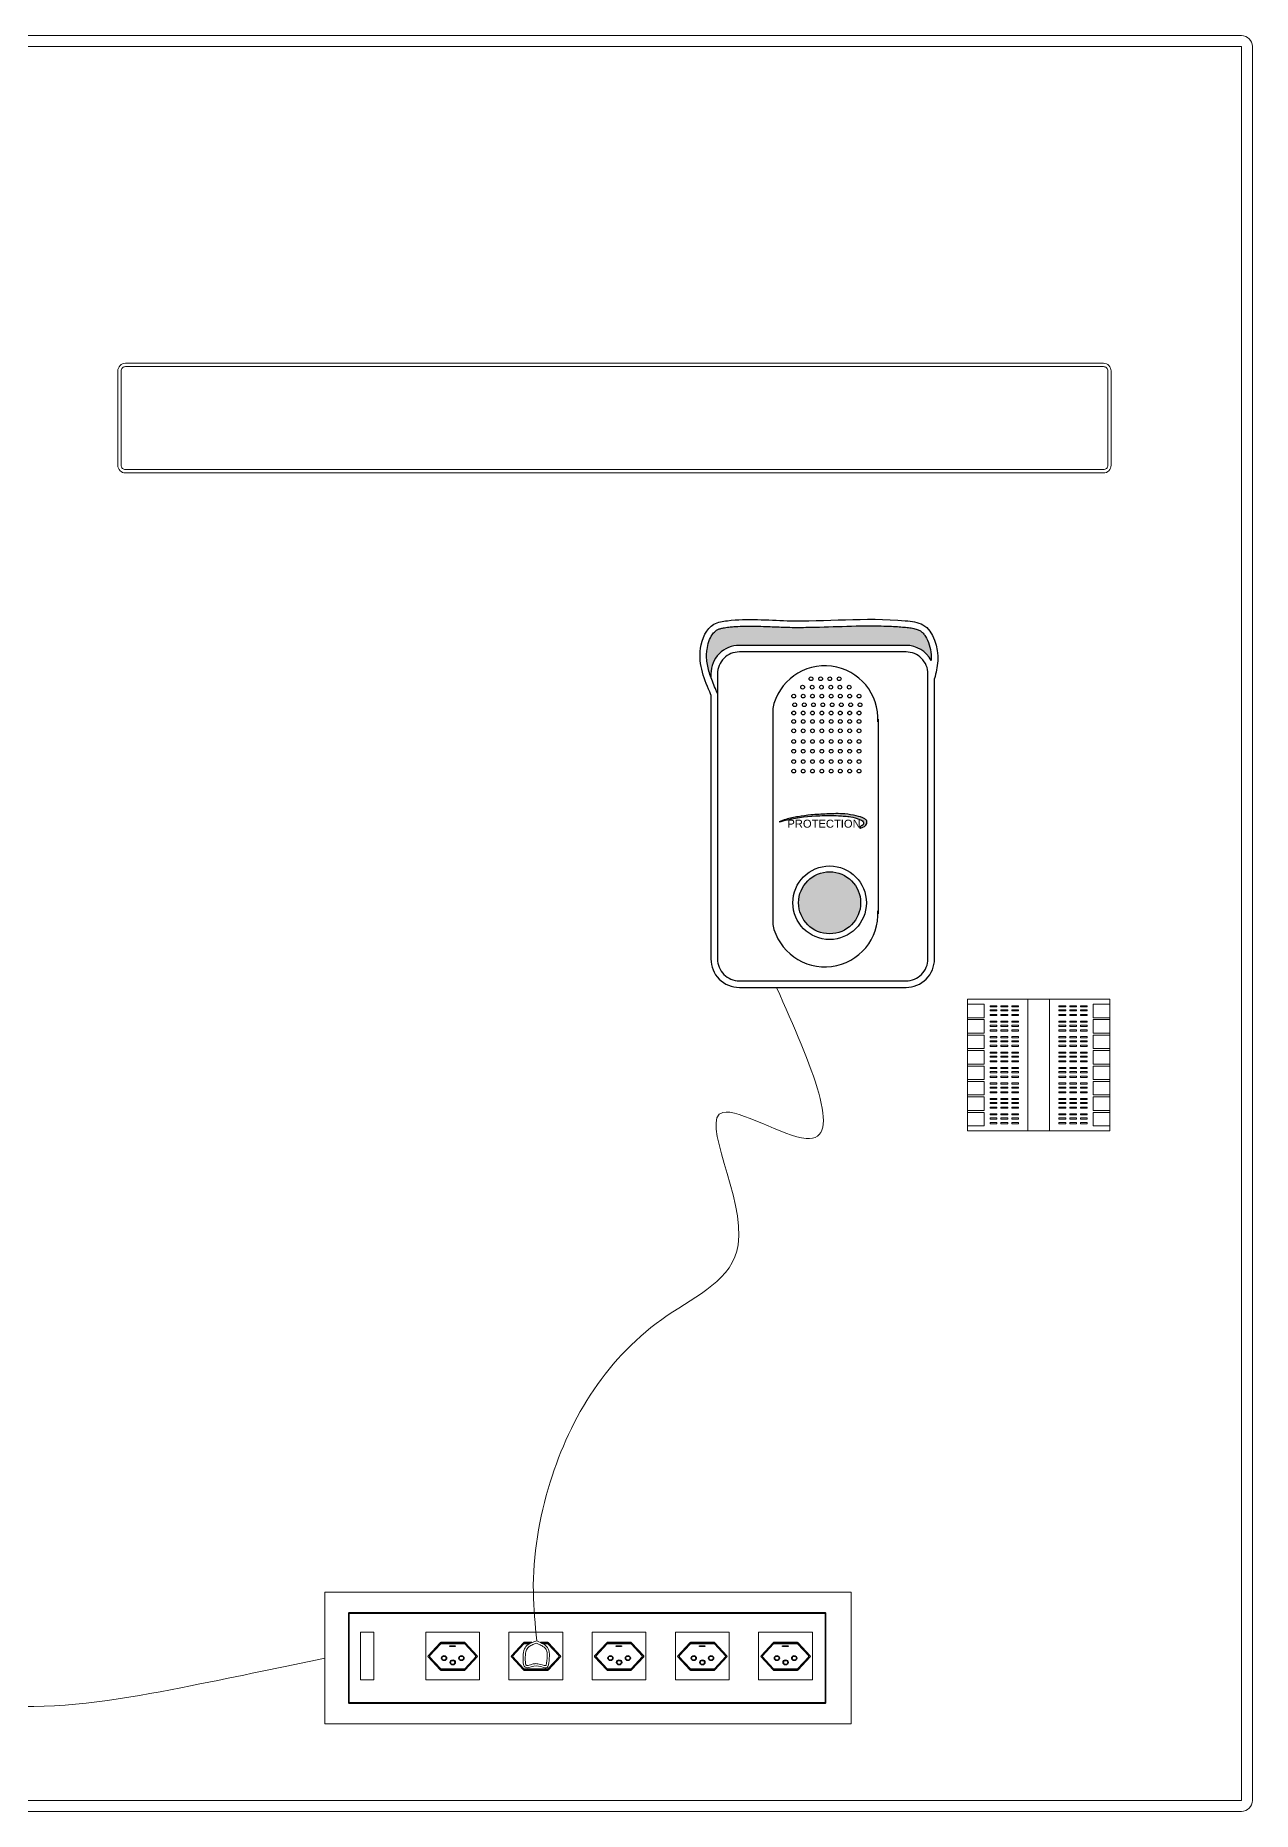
# Model space of a CAD drawing. Header units: millimetres. Extents: x 1729 to 7209, y 940 to 3564.
# Drawn here: x 4114 to 4669, y 1756 to 2566 of the extents above; entities that cross this region are included whole.
import ezdxf

# ---------------------------------------------------------------- set-up
doc = ezdxf.new("R2010")
doc.units = ezdxf.units.MM
doc.layers.add('Linhas Externas', color=255, linetype='Continuous')
doc.layers.add('TEXTOS', color=7, linetype='Continuous')
doc.styles.get("Standard").update_dxf_attribs({"font": 'arial.ttf'})

# ---------------------------------------------------------------- blocks, each defined once
blk = doc.blocks.new('Interfone')
h = blk.add_hatch(color=256)
h.dxf.hatch_style = 1
edge = h.paths.add_edge_path()
edge.add_spline(control_points=[(3192.88, 2609.38), (3192.89, 2609.58), (3192.9, 2609.78), (3192.91, 2610.67), (3192.89, 2611.38), (3192.71, 2613.6), (3192.44, 2615.13), (3191.58, 2617.96), (3191.01, 2619.25), (3189.97, 2620.86), (3189.6, 2621.35), (3188.81, 2622.18), (3188.39, 2622.53), (3187.75, 2622.95), (3187.54, 2623.08), (3186.78, 2623.46), (3186.16, 2623.68), (3184.76, 2624.04), (3183.98, 2624.18), (3182.73, 2624.35), (3182.3, 2624.39), (3181.42, 2624.48), (3180.97, 2624.52), (3179.5, 2624.65), (3178.47, 2624.72), (3176.25, 2624.87), (3175.04, 2624.93), (3170.42, 2625.13), (3167.04, 2625.17), (3161.97, 2625.15), (3160.29, 2625.13), (3153.05, 2624.98), (3147.52, 2624.76), (3139.2, 2624.53), (3136.42, 2624.48), (3132.25, 2624.46), (3130.85, 2624.46), (3128.05, 2624.5), (3126.65, 2624.53), (3123.06, 2624.65), (3120.87, 2624.75), (3115.56, 2624.96), (3112.45, 2625.07), (3107.78, 2625.04), (3106.23, 2624.99), (3103.9, 2624.87), (3103.13, 2624.81), (3101.96, 2624.71), (3101.57, 2624.68), (3100.79, 2624.6), (3100.4, 2624.55), (3099.54, 2624.45), (3099.07, 2624.39), (3098.02, 2624.22), (3097.46, 2624.1), (3096.44, 2623.81), (3095.99, 2623.65), (3095.4, 2623.36), (3095.23, 2623.26), (3094.81, 2622.99), (3094.58, 2622.81), (3093.89, 2622.2), (3093.44, 2621.7), (3092.44, 2620.23), (3091.92, 2619.18), (3091.12, 2616.89), (3090.82, 2615.65), (3090.54, 2613.62), (3090.48, 2612.8), (3090.43, 2609.99), (3090.69, 2608), (3091.48, 2604.6), (3091.91, 2603.2), (3092.41, 2601.78)], knot_values=[7.463101, 7.463101, 7.463101, 7.463101, 8.111265, 8.111265, 10.334947, 10.334947, 15.061931, 15.061931, 19.788915, 19.788915, 22.177625, 22.177625, 24.566334, 24.566334, 25.726624, 25.726624, 28.395847, 28.395847, 31.06507, 31.06507, 32.399681, 32.399681, 33.734293, 33.734293, 36.752746, 36.752746, 40.334595, 40.334595, 50.504797, 50.504797, 55.589899, 55.589899, 72.392507, 72.392507, 80.793812, 80.793812, 84.994464, 84.994464, 89.195116, 89.195116, 95.81117, 95.81117, 105.331951, 105.331951, 110.092341, 110.092341, 112.472537, 112.472537, 113.662634, 113.662634, 114.852732, 114.852732, 116.339562, 116.339562, 118.357618, 118.357618, 120.375674, 120.375674, 121.391917, 121.391917, 122.751525, 122.751525, 125.509227, 125.509227, 129.526554, 129.526554, 133.543882, 133.543882, 136.278523, 136.278523, 143.052796, 143.052796, 147.751517, 147.751517, 147.751517, 147.751517], degree=3, periodic=0)
edge.add_line((3092.41, 2601.78), (3092.41, 2603.26))
edge.add_arc((3105.41, 2603.26), 13, 90, 180, ccw=False)
edge.add_line((3105.41, 2616.26), (3181.41, 2616.26))
edge.add_arc((3181.41, 2603.26), 13, 28.09171, 90, ccw=False)
h = blk.add_hatch(color=256)
h.dxf.hatch_style = 1
edge = h.paths.add_edge_path()
edge.add_spline(control_points=[(3123.6, 2535.71), (3124.6, 2536.13), (3127.36, 2537.28), (3132.26, 2538.17), (3138.51, 2539.05), (3145.63, 2539.38), (3152.58, 2539.69), (3158.36, 2538.64), (3161.77, 2537.77), (3163.66, 2536.33), (3163.47, 2534.03), (3162.16, 2533.33), (3160.31, 2532.8), (3160.35, 2533.36), (3160.88, 2533.99), (3162.19, 2534.29), (3162.05, 2536.3), (3159.38, 2537.09), (3156.72, 2538.18), (3153.41, 2538.37), (3148.74, 2538.75), (3139.97, 2538.61), (3130.85, 2537.86), (3124.84, 2536.08), (3123.6, 2535.71)], knot_values=[0, 0, 0, 0, 3.244395, 8.936638, 14.847588, 22.192207, 30.333477, 35.624164, 39.6951, 40.970218, 42.22291, 45.715505, 46.045516, 46.124997, 47.244588, 48.325726, 49.682953, 51.751303, 55.856897, 58.611654, 61.541693, 69.941493, 84.896392, 88.746539, 88.746539, 88.746539, 88.746539], degree=3, periodic=0)
h = blk.add_hatch(color=256)
h.dxf.hatch_style = 1
h.paths.add_polyline_path([(3160.72, 2498.86, 1), (3132.42, 2498.86, 1)])
blk.add_line((3168.65, 2582.67), (3168.65, 2493.87))
for points in [[(3192.88, 2609.38, 0.276894), (3181.41, 2616.26), (3105.41, 2616.26, 0.414214), (3092.41, 2603.26), (3092.41, 2601.78)], [(3092.41, 2593.71), (3092.41, 2473.26, 0.414214), (3105.41, 2460.26), (3181.41, 2460.26, 0.414214), (3194.41, 2473.26), (3194.41, 2601.1)], [(3168.61, 2581.34, 0.929267), (3120.6, 2587.53), (3120.6, 2489.01, 0.929267), (3168.61, 2495.21)]]:
    blk.add_lwpolyline(points, format="xyb")
blk.add_lwpolyline([(3105.41, 2463.26), (3181.41, 2463.26, 0.414214), (3191.41, 2473.26), (3191.41, 2603.26, 0.414214), (3181.41, 2613.26), (3105.41, 2613.26, 0.414214), (3095.41, 2603.26), (3095.41, 2473.26, 0.414214)], format="xyb", close=True)
for centre, radius in [((3138.09, 2601.03), 0.847), ((3142.47, 2601.03), 0.847), ((3146.64, 2601.03), 0.847), ((3150.91, 2601.03), 0.847), ((3130.18, 2593.11), 0.847), ((3134.26, 2597.2), 0.847), ((3134.55, 2593.11), 0.847), ((3138.64, 2597.2), 0.847), ((3138.72, 2593.11), 0.847), ((3142.81, 2597.2), 0.847), ((3142.99, 2593.11), 0.847), ((3147.08, 2597.2), 0.847), ((3147.27, 2593.11), 0.847), ((3151.25, 2597.2), 0.847), ((3151.44, 2593.11), 0.847), ((3155.52, 2597.2), 0.847), ((3155.71, 2593.11), 0.847), ((3159.98, 2593.11), 0.847), ((3130.18, 2585.41), 0.847), ((3130.64, 2589.18), 0.847), ((3134.55, 2585.41), 0.847), ((3135.02, 2589.18), 0.847), ((3138.72, 2585.41), 0.847), ((3139.18, 2589.18), 0.847), ((3142.99, 2585.41), 0.847), ((3143.46, 2589.18), 0.847), ((3147.27, 2585.41), 0.847), ((3147.73, 2589.18), 0.847), ((3151.44, 2585.41), 0.847), ((3151.9, 2589.18), 0.847), ((3155.71, 2585.41), 0.847), ((3156.17, 2589.18), 0.847), ((3159.98, 2585.41), 0.847), ((3160.44, 2589.18), 0.847), ((3130.18, 2581.55), 0.847), ((3130.18, 2577.28), 0.847), ((3134.55, 2581.55), 0.847), ((3134.55, 2577.28), 0.847), ((3138.72, 2581.55), 0.847), ((3138.72, 2577.28), 0.847), ((3142.99, 2581.55), 0.847), ((3142.99, 2577.28), 0.847), ((3147.27, 2581.55), 0.847), ((3147.27, 2577.28), 0.847), ((3151.44, 2581.55), 0.847), ((3151.44, 2577.28), 0.847), ((3155.71, 2581.55), 0.847), ((3155.71, 2577.28), 0.847), ((3159.98, 2581.55), 0.847), ((3159.98, 2577.28), 0.847), ((3130.18, 2572.46), 0.847), ((3130.18, 2567.96), 0.847), ((3134.55, 2572.46), 0.847), ((3134.55, 2567.96), 0.847), ((3138.72, 2572.46), 0.847), ((3138.72, 2567.96), 0.847), ((3142.99, 2572.46), 0.847), ((3142.99, 2567.96), 0.847), ((3147.27, 2572.46), 0.847), ((3147.27, 2567.96), 0.847), ((3151.44, 2572.46), 0.847), ((3151.44, 2567.96), 0.847), ((3155.71, 2572.46), 0.847), ((3155.71, 2567.96), 0.847), ((3159.98, 2572.46), 0.847), ((3159.98, 2567.96), 0.847), ((3130.18, 2563.27), 0.847), ((3130.18, 2558.9), 0.847), ((3134.55, 2563.27), 0.847), ((3134.55, 2558.9), 0.847), ((3138.72, 2563.27), 0.847), ((3138.72, 2558.9), 0.847), ((3142.99, 2563.27), 0.847), ((3142.99, 2558.9), 0.847), ((3147.27, 2563.27), 0.847), ((3147.27, 2558.9), 0.847), ((3151.44, 2563.27), 0.847), ((3151.44, 2558.9), 0.847), ((3155.71, 2563.27), 0.847), ((3155.71, 2558.9), 0.847), ((3159.98, 2563.27), 0.847), ((3159.98, 2558.9), 0.847), ((3146.57, 2498.86), 16.77), ((3146.57, 2498.86), 14.15)]:
    blk.add_circle(centre, radius)
for points in [[(3092.41, 2593.71), (3087.69, 2614.92), (3093.83, 2625.91), (3099.96, 2627.52), (3127.2, 2627.52), (3181.09, 2627.52), (3189.14, 2625.61), (3195.87, 2609.14), (3194.41, 2601.1)], [(3123.6, 2535.71), (3126.63, 2536.88), (3132.19, 2538.12), (3138.04, 2538.9), (3145.37, 2539.36), (3153.52, 2539.36), (3158.74, 2538.5), (3162.56, 2537.12), (3163.47, 2536.22), (3163.47, 2534.96), (3160.65, 2532.9), (3160.32, 2532.9), (3160.32, 2532.98), (3160.96, 2533.89), (3161.9, 2534.44), (3161.9, 2535.8), (3160.14, 2536.88), (3156.22, 2538.09), (3153.48, 2538.38), (3150.55, 2538.58), (3142.15, 2538.58), (3127.31, 2536.75), (3123.6, 2535.71)]]:
    blk.add_spline(points, degree=3)
blk.add_open_spline([(3095.41, 2594.32), (3095.33, 2594.51), (3095.26, 2594.69), (3095.18, 2594.88), (3095.18, 2594.88), (3095.18, 2594.88), (3095.17, 2594.89), (3094.93, 2595.45), (3094.7, 2596.01), (3093.99, 2597.69), (3093.54, 2598.79), (3092.31, 2601.95), (3091.63, 2603.98), (3090.69, 2608), (3090.43, 2609.99), (3090.48, 2612.8), (3090.54, 2613.62), (3090.82, 2615.65), (3091.12, 2616.89), (3091.92, 2619.18), (3092.44, 2620.23), (3093.44, 2621.7), (3093.89, 2622.2), (3094.58, 2622.81), (3094.81, 2622.99), (3095.23, 2623.26), (3095.4, 2623.36), (3095.99, 2623.65), (3096.44, 2623.81), (3097.46, 2624.1), (3098.02, 2624.22), (3099.07, 2624.39), (3099.54, 2624.45), (3100.4, 2624.55), (3100.79, 2624.6), (3101.57, 2624.68), (3101.96, 2624.71), (3103.13, 2624.81), (3103.9, 2624.87), (3106.23, 2624.99), (3107.78, 2625.04), (3112.45, 2625.07), (3115.56, 2624.96), (3120.87, 2624.75), (3123.06, 2624.65), (3126.65, 2624.53), (3128.05, 2624.5), (3130.85, 2624.46), (3132.25, 2624.46), (3136.42, 2624.48), (3139.2, 2624.53), (3147.52, 2624.76), (3153.05, 2624.98), (3160.29, 2625.13), (3161.97, 2625.15), (3167.04, 2625.17), (3170.42, 2625.13), (3175.04, 2624.93), (3176.25, 2624.87), (3178.47, 2624.72), (3179.5, 2624.65), (3180.97, 2624.52), (3181.42, 2624.48), (3182.3, 2624.39), (3182.73, 2624.35), (3183.98, 2624.18), (3184.76, 2624.04), (3186.16, 2623.68), (3186.78, 2623.46), (3187.54, 2623.08), (3187.75, 2622.95), (3188.39, 2622.53), (3188.81, 2622.18), (3189.6, 2621.35), (3189.97, 2620.86), (3191.01, 2619.25), (3191.58, 2617.96), (3192.44, 2615.13), (3192.71, 2613.6), (3192.89, 2611.38), (3192.91, 2610.67), (3192.9, 2609.78), (3192.89, 2609.58), (3192.88, 2609.38)], degree=3, knots=[-0.596131, -0.596131, -0.596131, -0.596131, -0.006757, -0.006757, -0.006757, 0, 0, 0, 1.79585, 1.79585, 5.38755, 5.38755, 12.161823, 12.161823, 18.936095, 18.936095, 21.670736, 21.670736, 25.688064, 25.688064, 29.705391, 29.705391, 32.463094, 32.463094, 33.822701, 33.822701, 34.838944, 34.838944, 36.857, 36.857, 38.875056, 38.875056, 40.361886, 40.361886, 41.551984, 41.551984, 42.742082, 42.742082, 45.122277, 45.122277, 49.882667, 49.882667, 59.403448, 59.403448, 66.019502, 66.019502, 70.220155, 70.220155, 74.420807, 74.420807, 82.822111, 82.822111, 99.62472, 99.62472, 104.709821, 104.709821, 114.880024, 114.880024, 118.461872, 118.461872, 121.480325, 121.480325, 122.814937, 122.814937, 124.149548, 124.149548, 126.818771, 126.818771, 129.487994, 129.487994, 130.648284, 130.648284, 133.036994, 133.036994, 135.425703, 135.425703, 140.152687, 140.152687, 144.879672, 144.879672, 147.103353, 147.103353, 147.751517, 147.751517, 147.751517, 147.751517])
at = {"insert": (3127.31, 2536.75), "char_height": 3.649, "attachment_point": 1}
blk.add_mtext_dynamic_manual_height_columns('PROTECTION', width=60.8215, gutter_width=165.25, heights=[0], dxfattribs=at)

msp = doc.modelspace()

# ---------------------------------------------------------------- linework, layer by layer
for points in [[(4298.965, 1820.232), (4309.904, 1820.232, 0.208363), (4310.123, 1820.328), (4315.654, 1826.276, 0.3931076), (4315.654, 1826.684), (4310.123, 1832.632, 0.208363), (4309.904, 1832.727), (4298.965, 1832.727, 0.208363), (4298.746, 1832.632), (4293.215, 1826.684, 0.3931076), (4293.215, 1826.276), (4298.746, 1820.328, 0.208363)], [(4299.183, 1820.732), (4309.686, 1820.732, 0.208363), (4309.905, 1820.828), (4314.971, 1826.276, 0.3931076), (4314.971, 1826.684), (4309.905, 1832.132, 0.208363), (4309.686, 1832.227), (4299.183, 1832.227, 0.208363), (4298.963, 1832.132), (4293.898, 1826.684, 0.3931076), (4293.898, 1826.276), (4298.963, 1820.828, 0.208363)], [(4374.875, 1820.232), (4385.813, 1820.232, 0.208363), (4386.032, 1820.328), (4391.563, 1826.276, 0.3931076), (4391.563, 1826.684), (4386.032, 1832.632, 0.208363), (4385.813, 1832.727), (4374.875, 1832.727, 0.208363), (4374.655, 1832.632), (4369.124, 1826.684, 0.3931076), (4369.124, 1826.276), (4374.655, 1820.328, 0.208363)], [(4375.092, 1820.732), (4385.595, 1820.732, 0.208363), (4385.815, 1820.828), (4390.88, 1826.276, 0.3931076), (4390.88, 1826.684), (4385.815, 1832.132, 0.208363), (4385.595, 1832.227), (4375.092, 1832.227, 0.208363), (4374.873, 1832.132), (4369.807, 1826.684, 0.3931076), (4369.807, 1826.276), (4374.873, 1820.828, 0.208363)], [(4412.829, 1820.232), (4423.767, 1820.232, 0.208363), (4423.987, 1820.328), (4429.518, 1826.276, 0.3931076), (4429.518, 1826.684), (4423.987, 1832.632, 0.208363), (4423.767, 1832.727), (4412.829, 1832.727, 0.208363), (4412.61, 1832.632), (4407.079, 1826.684, 0.3931076), (4407.079, 1826.276), (4412.61, 1820.328, 0.208363)], [(4413.047, 1820.732), (4423.55, 1820.732, 0.208363), (4423.769, 1820.828), (4428.835, 1826.276, 0.3931076), (4428.835, 1826.684), (4423.769, 1832.132, 0.208363), (4423.55, 1832.227), (4413.047, 1832.227, 0.208363), (4412.827, 1832.132), (4407.762, 1826.684, 0.3931076), (4407.762, 1826.276), (4412.827, 1820.828, 0.208363)], [(4450.784, 1820.232), (4461.722, 1820.232, 0.208363), (4461.942, 1820.328), (4467.472, 1826.276, 0.3931076), (4467.472, 1826.684), (4461.942, 1832.632, 0.208363), (4461.722, 1832.727), (4450.784, 1832.727, 0.208363), (4450.564, 1832.632), (4445.034, 1826.684, 0.3931076), (4445.034, 1826.276), (4450.564, 1820.328, 0.208363)], [(4451.002, 1820.732), (4461.504, 1820.732, 0.208363), (4461.724, 1820.828), (4466.79, 1826.276, 0.3931076), (4466.79, 1826.684), (4461.724, 1832.132, 0.208363), (4461.504, 1832.227), (4451.002, 1832.227, 0.208363), (4450.782, 1832.132), (4445.716, 1826.684, 0.3931076), (4445.716, 1826.276), (4450.782, 1820.828, 0.208363)]]:
    msp.add_lwpolyline(points, format="xyb", close=True)
for points in [[(4303.059, 1831.313), (4305.535, 1831.313), (4305.535, 1830.894), (4303.059, 1830.894)], [(4378.968, 1831.313), (4381.444, 1831.313), (4381.444, 1830.894), (4378.968, 1830.894)], [(4416.923, 1831.313), (4419.399, 1831.313), (4419.399, 1830.894), (4416.923, 1830.894)], [(4454.878, 1831.313), (4457.353, 1831.313), (4457.353, 1830.894), (4454.878, 1830.894)]]:
    msp.add_lwpolyline(points, close=True)
for points in [[(4340.458, 1832.727), (4336.92, 1832.727, 0.208363), (4336.7, 1832.632), (4331.17, 1826.684, 0.3931076), (4331.17, 1826.276), (4336.7, 1820.328, 0.208363), (4336.92, 1820.232), (4347.858, 1820.232, 0.208363), (4348.078, 1820.328), (4353.608, 1826.276, 0.3931076), (4353.608, 1826.684), (4348.078, 1832.632, 0.208363), (4347.858, 1832.727), (4344.501, 1832.727)], [(4339.455, 1832.227), (4337.138, 1832.227, 0.208363), (4336.918, 1832.132), (4331.852, 1826.684, 0.3931076), (4331.852, 1826.276), (4336.918, 1820.828, 0.208363), (4337.138, 1820.732), (4347.64, 1820.732, 0.208363), (4347.86, 1820.828), (4352.926, 1826.276, 0.3931076), (4352.926, 1826.684), (4347.86, 1832.132, 0.208363), (4347.64, 1832.227), (4345.484, 1832.227)]]:
    msp.add_lwpolyline(points, format="xyb")
for centre, radius in [((4300.468, 1825.659), 1.151), ((4300.468, 1825.659), 0.951), ((4304.434, 1823.696), 1.151), ((4304.434, 1823.696), 0.951), ((4308.401, 1825.659), 1.151), ((4308.401, 1825.659), 0.951), ((4376.377, 1825.659), 1.151), ((4376.377, 1825.659), 0.951), ((4380.344, 1823.696), 1.151), ((4380.344, 1823.696), 0.951), ((4384.31, 1825.659), 1.151), ((4384.31, 1825.659), 0.951), ((4414.332, 1825.659), 1.151), ((4414.332, 1825.659), 0.951), ((4418.298, 1823.696), 1.151), ((4418.298, 1823.696), 0.951), ((4422.265, 1825.659), 1.151), ((4422.265, 1825.659), 0.951), ((4452.286, 1825.659), 1.151), ((4452.286, 1825.659), 0.951), ((4456.253, 1823.696), 1.151), ((4456.253, 1823.696), 0.951), ((4460.22, 1825.659), 1.151), ((4460.22, 1825.659), 0.951)]:
    msp.add_circle(centre, radius)
at = {"layer": 'Linhas Externas', "lineweight": 15}
for p, q in [((4566.67, 2126.221), (4566.67, 2066.221)), ((4576.67, 2126.221), (4576.67, 2066.221))]:
    msp.add_line(p, q, dxfattribs=at)
for points in [[(4601.199, 2366.221), (4155.199, 2366.221, -0.4142136), (4151.699, 2369.721), (4151.699, 2412.721, -0.4142136), (4155.199, 2416.221), (4601.199, 2416.221, -0.4142136), (4604.699, 2412.721), (4604.699, 2369.721, -0.4142136)], [(4601.199, 2367.721), (4155.199, 2367.721, -0.4142136), (4153.199, 2369.721), (4153.199, 2412.721, -0.4142136), (4155.199, 2414.721), (4601.199, 2414.721, -0.4142136), (4603.199, 2412.721), (4603.199, 2369.721, -0.4142136)]]:
    msp.add_lwpolyline(points, format="xyb", close=True, dxfattribs=at)
for points in [[(4539.17, 2126.221), (4604.17, 2126.221), (4604.17, 2066.221), (4539.17, 2066.221)], [(4539.17, 2123.905), (4546.804, 2123.905), (4546.804, 2117.757), (4539.17, 2117.757)], [(4549.515, 2123.213), (4552.613, 2123.213), (4552.613, 2122.695), (4549.515, 2122.695)], [(4554.435, 2123.213), (4557.532, 2123.213), (4557.532, 2122.695), (4554.435, 2122.695)], [(4559.354, 2123.213), (4562.451, 2123.213), (4562.451, 2122.695), (4559.354, 2122.695)], [(4583.986, 2123.213), (4580.889, 2123.213), (4580.889, 2122.695), (4583.986, 2122.695)], [(4588.905, 2123.213), (4585.808, 2123.213), (4585.808, 2122.695), (4588.905, 2122.695)], [(4593.824, 2123.213), (4590.727, 2123.213), (4590.727, 2122.695), (4593.824, 2122.695)], [(4604.17, 2123.905), (4596.535, 2123.905), (4596.535, 2117.757), (4604.17, 2117.757)], [(4539.17, 2116.86), (4546.804, 2116.86), (4546.804, 2110.712), (4539.17, 2110.712)], [(4549.515, 2121.356), (4552.613, 2121.356), (4552.613, 2120.838), (4549.515, 2120.838)], [(4549.515, 2119.244), (4552.613, 2119.244), (4552.613, 2118.727), (4549.515, 2118.727)], [(4549.515, 2116.168), (4552.613, 2116.168), (4552.613, 2115.65), (4549.515, 2115.65)], [(4549.515, 2114.311), (4552.613, 2114.311), (4552.613, 2113.794), (4549.515, 2113.794)], [(4554.435, 2121.356), (4557.532, 2121.356), (4557.532, 2120.838), (4554.435, 2120.838)], [(4554.435, 2119.244), (4557.532, 2119.244), (4557.532, 2118.727), (4554.435, 2118.727)], [(4554.435, 2116.168), (4557.532, 2116.168), (4557.532, 2115.65), (4554.435, 2115.65)], [(4554.435, 2114.311), (4557.532, 2114.311), (4557.532, 2113.794), (4554.435, 2113.794)], [(4559.354, 2121.356), (4562.451, 2121.356), (4562.451, 2120.838), (4559.354, 2120.838)], [(4559.354, 2119.244), (4562.451, 2119.244), (4562.451, 2118.727), (4559.354, 2118.727)], [(4559.354, 2116.168), (4562.451, 2116.168), (4562.451, 2115.65), (4559.354, 2115.65)], [(4559.354, 2114.311), (4562.451, 2114.311), (4562.451, 2113.794), (4559.354, 2113.794)], [(4583.986, 2121.356), (4580.889, 2121.356), (4580.889, 2120.838), (4583.986, 2120.838)], [(4583.986, 2119.244), (4580.889, 2119.244), (4580.889, 2118.727), (4583.986, 2118.727)], [(4583.986, 2116.168), (4580.889, 2116.168), (4580.889, 2115.65), (4583.986, 2115.65)], [(4583.986, 2114.311), (4580.889, 2114.311), (4580.889, 2113.794), (4583.986, 2113.794)], [(4588.905, 2121.356), (4585.808, 2121.356), (4585.808, 2120.838), (4588.905, 2120.838)], [(4588.905, 2119.244), (4585.808, 2119.244), (4585.808, 2118.727), (4588.905, 2118.727)], [(4588.905, 2116.168), (4585.808, 2116.168), (4585.808, 2115.65), (4588.905, 2115.65)], [(4588.905, 2114.311), (4585.808, 2114.311), (4585.808, 2113.794), (4588.905, 2113.794)], [(4593.824, 2121.356), (4590.727, 2121.356), (4590.727, 2120.838), (4593.824, 2120.838)], [(4593.824, 2119.244), (4590.727, 2119.244), (4590.727, 2118.727), (4593.824, 2118.727)], [(4593.824, 2116.168), (4590.727, 2116.168), (4590.727, 2115.65), (4593.824, 2115.65)], [(4593.824, 2114.311), (4590.727, 2114.311), (4590.727, 2113.794), (4593.824, 2113.794)], [(4604.17, 2116.86), (4596.535, 2116.86), (4596.535, 2110.712), (4604.17, 2110.712)], [(4539.17, 2109.815), (4546.804, 2109.815), (4546.804, 2103.667), (4539.17, 2103.667)], [(4549.515, 2112.199), (4552.613, 2112.199), (4552.613, 2111.682), (4549.515, 2111.682)], [(4549.515, 2109.123), (4552.613, 2109.123), (4552.613, 2108.606), (4549.515, 2108.606)], [(4549.515, 2107.266), (4552.613, 2107.266), (4552.613, 2106.749), (4549.515, 2106.749)], [(4554.435, 2112.199), (4557.532, 2112.199), (4557.532, 2111.682), (4554.435, 2111.682)], [(4554.435, 2109.123), (4557.532, 2109.123), (4557.532, 2108.606), (4554.435, 2108.606)], [(4554.435, 2107.266), (4557.532, 2107.266), (4557.532, 2106.749), (4554.435, 2106.749)], [(4559.354, 2112.199), (4562.451, 2112.199), (4562.451, 2111.682), (4559.354, 2111.682)], [(4559.354, 2109.123), (4562.451, 2109.123), (4562.451, 2108.606), (4559.354, 2108.606)], [(4559.354, 2107.266), (4562.451, 2107.266), (4562.451, 2106.749), (4559.354, 2106.749)], [(4583.986, 2112.199), (4580.889, 2112.199), (4580.889, 2111.682), (4583.986, 2111.682)], [(4583.986, 2109.123), (4580.889, 2109.123), (4580.889, 2108.606), (4583.986, 2108.606)], [(4583.986, 2107.266), (4580.889, 2107.266), (4580.889, 2106.749), (4583.986, 2106.749)], [(4588.905, 2112.199), (4585.808, 2112.199), (4585.808, 2111.682), (4588.905, 2111.682)], [(4588.905, 2109.123), (4585.808, 2109.123), (4585.808, 2108.606), (4588.905, 2108.606)], [(4588.905, 2107.266), (4585.808, 2107.266), (4585.808, 2106.749), (4588.905, 2106.749)], [(4593.824, 2112.199), (4590.727, 2112.199), (4590.727, 2111.682), (4593.824, 2111.682)], [(4593.824, 2109.123), (4590.727, 2109.123), (4590.727, 2108.606), (4593.824, 2108.606)], [(4593.824, 2107.266), (4590.727, 2107.266), (4590.727, 2106.749), (4593.824, 2106.749)], [(4604.17, 2109.815), (4596.535, 2109.815), (4596.535, 2103.667), (4604.17, 2103.667)], [(4539.17, 2102.77), (4546.804, 2102.77), (4546.804, 2096.622), (4539.17, 2096.622)], [(4549.515, 2105.155), (4552.613, 2105.155), (4552.613, 2104.637), (4549.515, 2104.637)], [(4549.515, 2102.078), (4552.613, 2102.078), (4552.613, 2101.561), (4549.515, 2101.561)], [(4549.515, 2100.221), (4552.613, 2100.221), (4552.613, 2099.704), (4549.515, 2099.704)], [(4549.515, 2098.11), (4552.613, 2098.11), (4552.613, 2097.592), (4549.515, 2097.592)], [(4554.435, 2105.155), (4557.532, 2105.155), (4557.532, 2104.637), (4554.435, 2104.637)], [(4554.435, 2102.078), (4557.532, 2102.078), (4557.532, 2101.561), (4554.435, 2101.561)], [(4554.435, 2100.221), (4557.532, 2100.221), (4557.532, 2099.704), (4554.435, 2099.704)], [(4554.435, 2098.11), (4557.532, 2098.11), (4557.532, 2097.592), (4554.435, 2097.592)], [(4559.354, 2105.155), (4562.451, 2105.155), (4562.451, 2104.637), (4559.354, 2104.637)], [(4559.354, 2102.078), (4562.451, 2102.078), (4562.451, 2101.561), (4559.354, 2101.561)], [(4559.354, 2100.221), (4562.451, 2100.221), (4562.451, 2099.704), (4559.354, 2099.704)], [(4559.354, 2098.11), (4562.451, 2098.11), (4562.451, 2097.592), (4559.354, 2097.592)], [(4583.986, 2105.155), (4580.889, 2105.155), (4580.889, 2104.637), (4583.986, 2104.637)], [(4583.986, 2102.078), (4580.889, 2102.078), (4580.889, 2101.561), (4583.986, 2101.561)], [(4583.986, 2100.221), (4580.889, 2100.221), (4580.889, 2099.704), (4583.986, 2099.704)], [(4583.986, 2098.11), (4580.889, 2098.11), (4580.889, 2097.592), (4583.986, 2097.592)], [(4588.905, 2105.155), (4585.808, 2105.155), (4585.808, 2104.637), (4588.905, 2104.637)], [(4588.905, 2102.078), (4585.808, 2102.078), (4585.808, 2101.561), (4588.905, 2101.561)], [(4588.905, 2100.221), (4585.808, 2100.221), (4585.808, 2099.704), (4588.905, 2099.704)], [(4588.905, 2098.11), (4585.808, 2098.11), (4585.808, 2097.592), (4588.905, 2097.592)], [(4593.824, 2105.155), (4590.727, 2105.155), (4590.727, 2104.637), (4593.824, 2104.637)], [(4593.824, 2102.078), (4590.727, 2102.078), (4590.727, 2101.561), (4593.824, 2101.561)], [(4593.824, 2100.221), (4590.727, 2100.221), (4590.727, 2099.704), (4593.824, 2099.704)], [(4593.824, 2098.11), (4590.727, 2098.11), (4590.727, 2097.592), (4593.824, 2097.592)], [(4604.17, 2102.77), (4596.535, 2102.77), (4596.535, 2096.622), (4604.17, 2096.622)], [(4539.17, 2095.725), (4546.804, 2095.725), (4546.804, 2089.577), (4539.17, 2089.577)], [(4549.515, 2095.033), (4552.613, 2095.033), (4552.613, 2094.516), (4549.515, 2094.516)], [(4549.515, 2093.177), (4552.613, 2093.177), (4552.613, 2092.659), (4549.515, 2092.659)], [(4549.515, 2091.065), (4552.613, 2091.065), (4552.613, 2090.547), (4549.515, 2090.547)], [(4554.435, 2095.033), (4557.532, 2095.033), (4557.532, 2094.516), (4554.435, 2094.516)], [(4554.435, 2093.177), (4557.532, 2093.177), (4557.532, 2092.659), (4554.435, 2092.659)], [(4554.435, 2091.065), (4557.532, 2091.065), (4557.532, 2090.547), (4554.435, 2090.547)], [(4559.354, 2095.033), (4562.451, 2095.033), (4562.451, 2094.516), (4559.354, 2094.516)], [(4559.354, 2093.177), (4562.451, 2093.177), (4562.451, 2092.659), (4559.354, 2092.659)], [(4559.354, 2091.065), (4562.451, 2091.065), (4562.451, 2090.547), (4559.354, 2090.547)], [(4583.986, 2095.033), (4580.889, 2095.033), (4580.889, 2094.516), (4583.986, 2094.516)], [(4583.986, 2093.177), (4580.889, 2093.177), (4580.889, 2092.659), (4583.986, 2092.659)], [(4583.986, 2091.065), (4580.889, 2091.065), (4580.889, 2090.547), (4583.986, 2090.547)], [(4588.905, 2095.033), (4585.808, 2095.033), (4585.808, 2094.516), (4588.905, 2094.516)], [(4588.905, 2093.177), (4585.808, 2093.177), (4585.808, 2092.659), (4588.905, 2092.659)], [(4588.905, 2091.065), (4585.808, 2091.065), (4585.808, 2090.547), (4588.905, 2090.547)], [(4593.824, 2095.033), (4590.727, 2095.033), (4590.727, 2094.516), (4593.824, 2094.516)], [(4593.824, 2093.177), (4590.727, 2093.177), (4590.727, 2092.659), (4593.824, 2092.659)], [(4593.824, 2091.065), (4590.727, 2091.065), (4590.727, 2090.547), (4593.824, 2090.547)], [(4604.17, 2095.725), (4596.535, 2095.725), (4596.535, 2089.577), (4604.17, 2089.577)], [(4539.17, 2088.68), (4546.804, 2088.68), (4546.804, 2082.533), (4539.17, 2082.533)], [(4549.515, 2087.989), (4552.613, 2087.989), (4552.613, 2087.471), (4549.515, 2087.471)], [(4549.515, 2086.132), (4552.613, 2086.132), (4552.613, 2085.614), (4549.515, 2085.614)], [(4549.515, 2084.02), (4552.613, 2084.02), (4552.613, 2083.502), (4549.515, 2083.502)], [(4554.435, 2087.989), (4557.532, 2087.989), (4557.532, 2087.471), (4554.435, 2087.471)], [(4554.435, 2086.132), (4557.532, 2086.132), (4557.532, 2085.614), (4554.435, 2085.614)], [(4554.435, 2084.02), (4557.532, 2084.02), (4557.532, 2083.502), (4554.435, 2083.502)], [(4559.354, 2087.989), (4562.451, 2087.989), (4562.451, 2087.471), (4559.354, 2087.471)], [(4559.354, 2086.132), (4562.451, 2086.132), (4562.451, 2085.614), (4559.354, 2085.614)], [(4559.354, 2084.02), (4562.451, 2084.02), (4562.451, 2083.502), (4559.354, 2083.502)], [(4583.986, 2087.989), (4580.889, 2087.989), (4580.889, 2087.471), (4583.986, 2087.471)], [(4583.986, 2086.132), (4580.889, 2086.132), (4580.889, 2085.614), (4583.986, 2085.614)], [(4583.986, 2084.02), (4580.889, 2084.02), (4580.889, 2083.502), (4583.986, 2083.502)], [(4588.905, 2087.989), (4585.808, 2087.989), (4585.808, 2087.471), (4588.905, 2087.471)], [(4588.905, 2086.132), (4585.808, 2086.132), (4585.808, 2085.614), (4588.905, 2085.614)], [(4588.905, 2084.02), (4585.808, 2084.02), (4585.808, 2083.502), (4588.905, 2083.502)], [(4593.824, 2087.989), (4590.727, 2087.989), (4590.727, 2087.471), (4593.824, 2087.471)], [(4593.824, 2086.132), (4590.727, 2086.132), (4590.727, 2085.614), (4593.824, 2085.614)], [(4593.824, 2084.02), (4590.727, 2084.02), (4590.727, 2083.502), (4593.824, 2083.502)], [(4604.17, 2088.68), (4596.535, 2088.68), (4596.535, 2082.533), (4604.17, 2082.533)], [(4539.17, 2081.636), (4546.804, 2081.636), (4546.804, 2075.488), (4539.17, 2075.488)], [(4539.17, 2074.591), (4546.804, 2074.591), (4546.804, 2068.443), (4539.17, 2068.443)], [(4549.515, 2080.944), (4552.613, 2080.944), (4552.613, 2080.426), (4549.515, 2080.426)], [(4549.515, 2079.087), (4552.613, 2079.087), (4552.613, 2078.569), (4549.515, 2078.569)], [(4549.515, 2076.975), (4552.613, 2076.975), (4552.613, 2076.458), (4549.515, 2076.458)], [(4549.515, 2073.899), (4552.613, 2073.899), (4552.613, 2073.381), (4549.515, 2073.381)], [(4554.435, 2080.944), (4557.532, 2080.944), (4557.532, 2080.426), (4554.435, 2080.426)], [(4554.435, 2079.087), (4557.532, 2079.087), (4557.532, 2078.569), (4554.435, 2078.569)], [(4554.435, 2076.975), (4557.532, 2076.975), (4557.532, 2076.458), (4554.435, 2076.458)], [(4554.435, 2073.899), (4557.532, 2073.899), (4557.532, 2073.381), (4554.435, 2073.381)], [(4559.354, 2080.944), (4562.451, 2080.944), (4562.451, 2080.426), (4559.354, 2080.426)], [(4559.354, 2079.087), (4562.451, 2079.087), (4562.451, 2078.569), (4559.354, 2078.569)], [(4559.354, 2076.975), (4562.451, 2076.975), (4562.451, 2076.458), (4559.354, 2076.458)], [(4559.354, 2073.899), (4562.451, 2073.899), (4562.451, 2073.381), (4559.354, 2073.381)], [(4583.986, 2080.944), (4580.889, 2080.944), (4580.889, 2080.426), (4583.986, 2080.426)], [(4583.986, 2079.087), (4580.889, 2079.087), (4580.889, 2078.569), (4583.986, 2078.569)], [(4583.986, 2076.975), (4580.889, 2076.975), (4580.889, 2076.458), (4583.986, 2076.458)], [(4583.986, 2073.899), (4580.889, 2073.899), (4580.889, 2073.381), (4583.986, 2073.381)], [(4588.905, 2080.944), (4585.808, 2080.944), (4585.808, 2080.426), (4588.905, 2080.426)], [(4588.905, 2079.087), (4585.808, 2079.087), (4585.808, 2078.569), (4588.905, 2078.569)], [(4588.905, 2076.975), (4585.808, 2076.975), (4585.808, 2076.458), (4588.905, 2076.458)], [(4588.905, 2073.899), (4585.808, 2073.899), (4585.808, 2073.381), (4588.905, 2073.381)], [(4593.824, 2080.944), (4590.727, 2080.944), (4590.727, 2080.426), (4593.824, 2080.426)], [(4593.824, 2079.087), (4590.727, 2079.087), (4590.727, 2078.569), (4593.824, 2078.569)], [(4593.824, 2076.975), (4590.727, 2076.975), (4590.727, 2076.458), (4593.824, 2076.458)], [(4593.824, 2073.899), (4590.727, 2073.899), (4590.727, 2073.381), (4593.824, 2073.381)], [(4604.17, 2081.636), (4596.535, 2081.636), (4596.535, 2075.488), (4604.17, 2075.488)], [(4604.17, 2074.591), (4596.535, 2074.591), (4596.535, 2068.443), (4604.17, 2068.443)], [(4549.515, 2072.042), (4552.613, 2072.042), (4552.613, 2071.524), (4549.515, 2071.524)], [(4549.515, 2069.93), (4552.613, 2069.93), (4552.613, 2069.413), (4549.515, 2069.413)], [(4554.435, 2072.042), (4557.532, 2072.042), (4557.532, 2071.524), (4554.435, 2071.524)], [(4554.435, 2069.93), (4557.532, 2069.93), (4557.532, 2069.413), (4554.435, 2069.413)], [(4559.354, 2072.042), (4562.451, 2072.042), (4562.451, 2071.524), (4559.354, 2071.524)], [(4559.354, 2069.93), (4562.451, 2069.93), (4562.451, 2069.413), (4559.354, 2069.413)], [(4583.986, 2072.042), (4580.889, 2072.042), (4580.889, 2071.524), (4583.986, 2071.524)], [(4583.986, 2069.93), (4580.889, 2069.93), (4580.889, 2069.413), (4583.986, 2069.413)], [(4588.905, 2072.042), (4585.808, 2072.042), (4585.808, 2071.524), (4588.905, 2071.524)], [(4588.905, 2069.93), (4585.808, 2069.93), (4585.808, 2069.413), (4588.905, 2069.413)], [(4593.824, 2072.042), (4590.727, 2072.042), (4590.727, 2071.524), (4593.824, 2071.524)], [(4593.824, 2069.93), (4590.727, 2069.93), (4590.727, 2069.413), (4593.824, 2069.413)], [(4246.17, 1855.721), (4486.17, 1855.721), (4486.17, 1795.721), (4246.17, 1795.721)], [(4257.242, 1846.042), (4474.241, 1846.042), (4474.241, 1805.399), (4257.242, 1805.399)], [(4262.313, 1837.466), (4268.473, 1837.466), (4268.473, 1815.702), (4262.313, 1815.702)], [(4292.124, 1837.466), (4316.629, 1837.466), (4316.629, 1815.702), (4292.124, 1815.702)], [(4330.079, 1837.466), (4354.584, 1837.466), (4354.584, 1815.702), (4330.079, 1815.702)], [(4368.034, 1837.466), (4392.538, 1837.466), (4392.538, 1815.702), (4368.034, 1815.702)], [(4405.988, 1837.466), (4430.493, 1837.466), (4430.493, 1815.702), (4405.988, 1815.702)], [(4443.943, 1837.466), (4468.448, 1837.466), (4468.448, 1815.702), (4443.943, 1815.702)]]:
    msp.add_lwpolyline(points, close=True, dxfattribs=at)
msp.add_spline([(4452.131, 2131.579), (4465.555, 2062.639), (4427.609, 2074.575), (4434.636, 2014.191), (4402.311, 1981.892), (4348.905, 1905.92), (4341.201, 1855.721), (4342.75, 1833.549)], degree=3, dxfattribs=at)
for points, knots in [([(4246.17, 1825.721), (4226.843, 1821.618), (4166.436, 1808.797), (4036.336, 1785.609), (4044.988, 1932.834), (3886.663, 1877.434), (3941.629, 1998.108), (3925.81, 2040.262)], [0, 0, 0, 0, 62.5480968, 195.5009623, 275.4023065, 364.3947016, 484.929504, 484.929504, 484.929504, 484.929504]), ([(4336.642, 1822.651), (4336.48, 1825.264), (4336.198, 1829.809), (4339.083, 1832.447), (4342.75, 1833.549), (4345.313, 1832.365), (4348.982, 1830.656), (4348.561, 1825.939), (4347.771, 1819.958), (4342.998, 1823.383), (4338.303, 1820.641), (4337.229, 1821.703), (4336.642, 1822.651)], [0, 0, 0, 0, 7.1273854, 12.3989492, 12.3989492, 12.3989492, 17.8444056, 25.9216706, 27.5540903, 33.3335865, 38.0326981, 41.0634905, 41.0634905, 41.0634905, 41.0634905]), ([(4337.624, 1822.97), (4337.601, 1823.351), (4337.578, 1823.729), (4337.523, 1824.847), (4337.502, 1825.572), (4337.546, 1827.074), (4337.627, 1827.834), (4337.876, 1828.832), (4337.978, 1829.139), (4338.253, 1829.766), (4338.425, 1830.059), (4338.906, 1830.625), (4339.218, 1830.902), (4340.119, 1831.476), (4340.708, 1831.769), (4341.837, 1832.203), (4342.236, 1832.341), (4342.678, 1832.481)], [0.2339394, 0.2339394, 0.2339394, 0.2339394, 1.2774839, 1.2774839, 3.3645728, 3.3645728, 5.8592166, 5.8592166, 7.0855865, 7.0855865, 8.5655213, 8.5655213, 10.0454561, 10.0454561, 11.5253909, 11.5253909, 12.2161558, 12.2161558, 12.2161558, 12.2161558]), ([(4342.678, 1832.481), (4343.102, 1832.285), (4343.491, 1832.103), (4344.561, 1831.591), (4345.142, 1831.29), (4345.982, 1830.772), (4346.276, 1830.55), (4346.732, 1830.109), (4346.896, 1829.891), (4347.174, 1829.376), (4347.282, 1829.083), (4347.441, 1828.412), (4347.491, 1828.034), (4347.56, 1826.764), (4347.488, 1825.751), (4347.329, 1824.329), (4347.292, 1824.023), (4347.225, 1823.487), (4347.197, 1823.262), (4347.136, 1822.855), (4347.102, 1822.671), (4347.037, 1822.42), (4347.007, 1822.336), (4346.979, 1822.275), (4346.974, 1822.265), (4346.97, 1822.258)], [12.650343, 12.650343, 12.650343, 12.650343, 13.5895171, 13.5895171, 15.4678653, 15.4678653, 17.0318866, 17.0318866, 18.5959078, 18.5959078, 20.159929, 20.159929, 21.7239502, 21.7239502, 24.9322604, 24.9322604, 25.7823561, 25.7823561, 26.3864217, 26.3864217, 26.9904874, 26.9904874, 27.452834, 27.452834, 27.6237661, 27.6237661, 27.6237661, 27.6237661]), ([(4346.97, 1822.258), (4346.949, 1822.254), (4346.908, 1822.248), (4346.784, 1822.249), (4346.702, 1822.255), (4346.38, 1822.303), (4346.075, 1822.381), (4345.384, 1822.584), (4344.996, 1822.708), (4344.163, 1822.936), (4343.718, 1823.041), (4342.973, 1823.133), (4342.684, 1823.148), (4342.127, 1823.136), (4341.858, 1823.11), (4340.954, 1822.976), (4340.37, 1822.806), (4339.499, 1822.54), (4339.175, 1822.437), (4338.706, 1822.317), (4338.538, 1822.286), (4338.314, 1822.269), (4338.27, 1822.278), (4338.214, 1822.294), (4338.194, 1822.302), (4338.114, 1822.357), (4338.055, 1822.407), (4337.903, 1822.576), (4337.811, 1822.694), (4337.68, 1822.886), (4337.652, 1822.927), (4337.624, 1822.97)], [28.8088277, 28.8088277, 28.8088277, 28.8088277, 29.2741523, 29.2741523, 29.739477, 29.739477, 30.8156351, 30.8156351, 31.8917932, 31.8917932, 32.9679513, 32.9679513, 33.598921, 33.598921, 34.2298906, 34.2298906, 35.7940021, 35.7940021, 36.910611, 36.910611, 37.7617819, 37.7617819, 38.6129528, 38.6129528, 39.2874986, 39.2874986, 39.9620445, 39.9620445, 40.6365903, 40.6365903, 40.8077394, 40.8077394, 40.8077394, 40.8077394])]:
    msp.add_open_spline(points, degree=3, knots=knots, dxfattribs=at)
at = {"layer": 'TEXTOS', "lineweight": 15}
for points in [[(4664.17, 1755.721), (3564.17, 1755.721, -0.4142136), (3559.17, 1760.721), (3559.17, 2560.721, -0.4142136), (3564.17, 2565.721), (4664.17, 2565.721, -0.4142136), (4669.17, 2560.721), (4669.17, 1760.721, -0.4142136)], [(4474.241, 1805.024), (4257.242, 1805.024, -0.4142136), (4256.867, 1805.399), (4256.867, 1846.042, -0.4142136), (4257.242, 1846.417), (4474.241, 1846.417, -0.4142136), (4474.616, 1846.042), (4474.616, 1805.399, -0.4142136)]]:
    msp.add_lwpolyline(points, format="xyb", close=True, dxfattribs=at)
msp.add_lwpolyline([(4664.17, 2560.721), (3564.17, 2560.721), (3564.17, 1760.721), (4664.17, 1760.721)], close=True, dxfattribs=at)

# ---------------------------------------------------------------- block references
msp.add_blockref('Interfone', (1329.756, -328.683))

doc.saveas('drawing.dxf')
